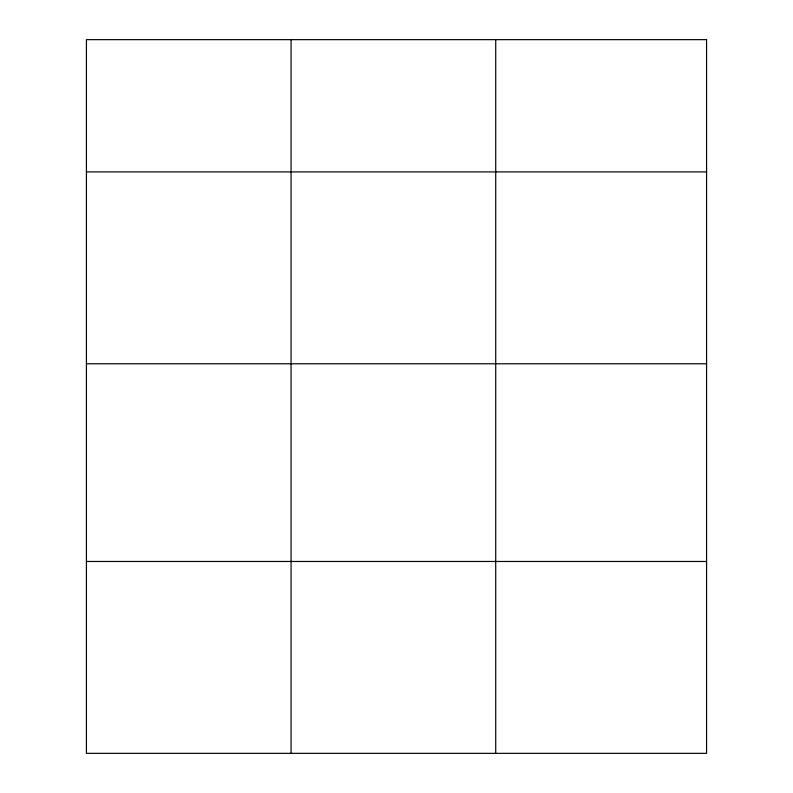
<?xml version="1.0" encoding="UTF-8"?>
<svg xmlns="http://www.w3.org/2000/svg" width="793" height="793" viewBox="0 0 793 793"><rect width="100%" height="100%" fill="white"/><g stroke="black" fill="none" stroke-linecap="round" stroke-linejoin="round"><path stroke-width="1.19" d="M86.427 171.903L706.573 171.903M86.427 363.779L706.573 363.779M86.427 561.474L706.573 561.474M495.724 39.65L495.724 753.35M291.071 39.65L291.071 753.35M706.573 39.65L86.427 39.65L86.427 753.35L706.573 753.35L706.573 39.65"/></g></svg>
